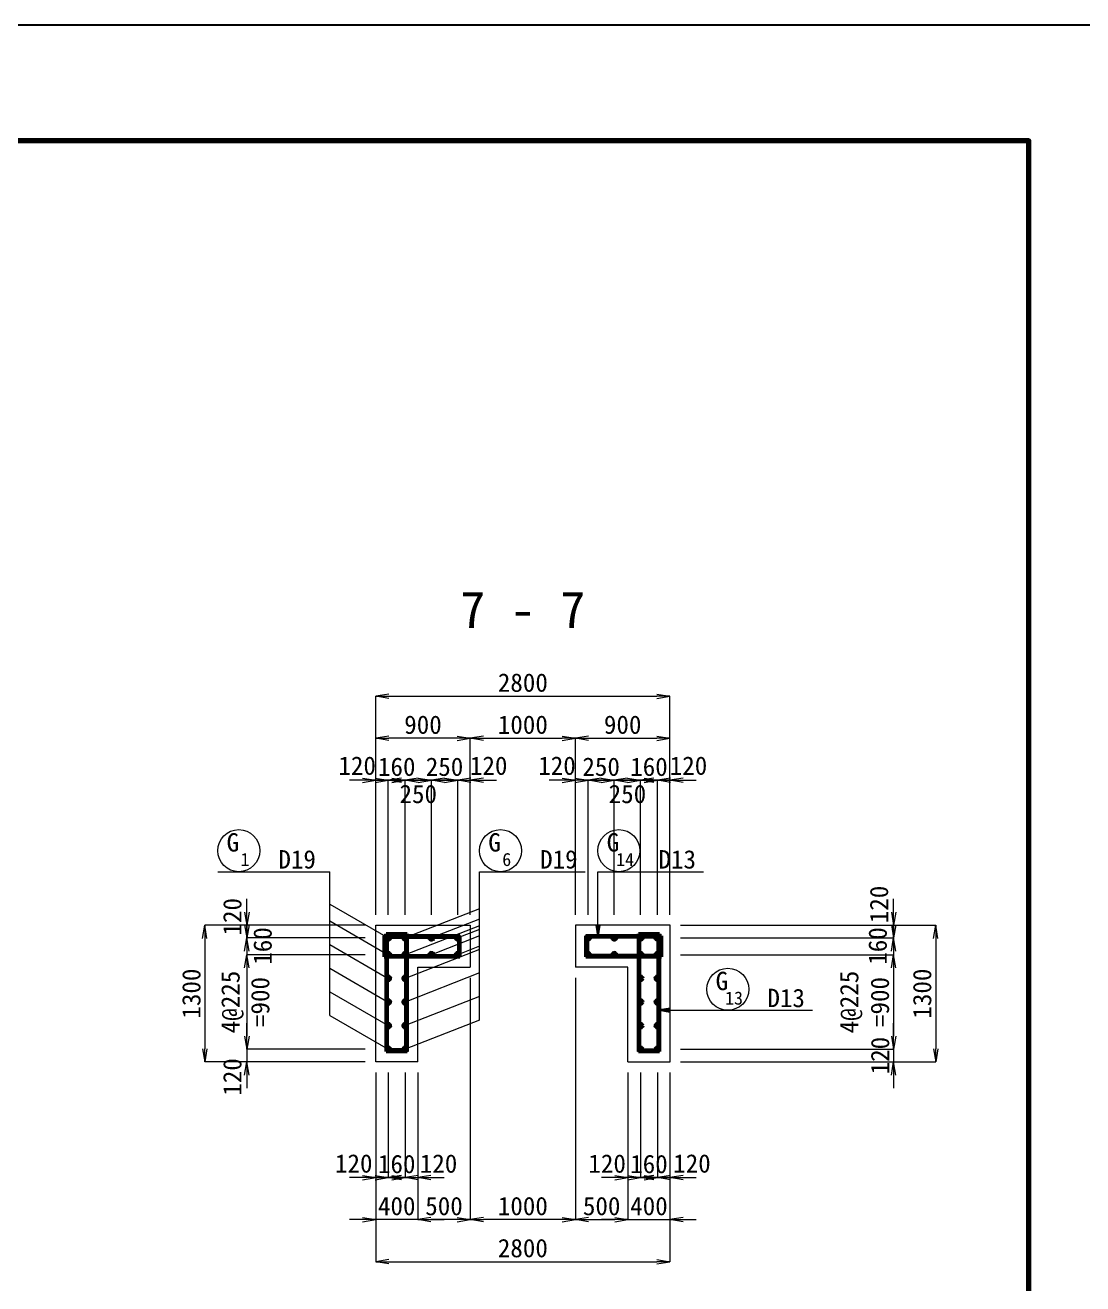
# Model space of a CAD drawing. Header units: millimetres. Extents: x 169470 to 758170, y -17820 to 11880.
# Drawn here: x 242994 to 253057, y -93 to 11880 of the extents above; entities that cross this region are included whole.
import ezdxf
from ezdxf.enums import TextEntityAlignment as Align

# ---------------------------------------------------------------- set-up
doc = ezdxf.new("R2010")
doc.units = ezdxf.units.MM
doc.header["$LTSCALE"] = 50
doc.header["$PDSIZE"] = 300
doc.layers.get('Defpoints').update_dxf_attribs({"color": 151})
for name, color, linetype, lineweight in [('D-BGD', 7, 'Continuous', 13), ('D-STR', 1, 'Continuous', 50), ('D-STR-DIM', 7, 'Continuous', 13), ('D-STR-HTXT', 7, 'Continuous', 13), ('D-STR-STR2', 6, 'Continuous', 25), ('D-STR-STR2 @ 1', 6, 'Continuous', 25), ('D-STR-TXT', 7, 'Continuous', 13), ('D-TTL', 2, 'Continuous', 140)]:
    doc.layers.add(name, color=color, linetype=linetype, lineweight=lineweight)
doc.styles.add('MS ゴシック', font='MS Gothic.ttf')
doc.styles.add('YOKO_GOTHIC', font='MS Gothic.ttf')
doc.dimstyles.new('DIM-50', dxfattribs={"dimscale": 50, "dimtxt": 3.5, "dimasz": 2.5, "dimexe": 0, "dimexo": 2, "dimgap": 0.8, "dimtad": 1, "dimdec": 0, "dimzin": 1, "dimdsep": 46, "dimtxsty": 'MS ゴシック', "dimblk": 'OPEN', "dimcen": 0.1, "dimclrd": 256, "dimclre": 256, "dimclrt": 256, "dimaunit": 1, "dimadec": 3, "dimazin": 0, "dimtfac": 1, "dimtdec": 0, "dimtix": 1, "dimtmove": 2, "dimatfit": 3, "dimldrblk": 'OPEN', "dimfxl": 1, "dimlwd": -1, "dimlwe": -1, "dimarcsym": 2})
doc.dimstyles.new('S50', dxfattribs={"dimscale": 50, "dimtxt": 3.5, "dimasz": 2, "dimexe": 1, "dimexo": 1, "dimgap": 1, "dimtad": 1, "dimdec": 0, "dimzin": 1, "dimdsep": 46, "dimtxsty": 'YOKO_GOTHIC', "dimblk": 'OPEN', "dimcen": 0, "dimclrd": 256, "dimclre": 256, "dimclrt": 256, "dimaunit": 1, "dimadec": 3, "dimazin": 0, "dimtfac": 1, "dimtdec": 0, "dimtix": 1, "dimtmove": 2, "dimatfit": 3, "dimldrblk": 'OPEN', "dimfxl": 1, "dimlwd": -1, "dimlwe": -1, "dimarcsym": 0})

# ---------------------------------------------------------------- blocks, each defined once
blk = doc.blocks.new('_Open')
at = {"color": 0, "linetype": 'ByBlock', "lineweight": -2}
for p, q in [((-1, 0.167), (0, 0)), ((-1, -0.167), (0, 0)), ((0, 0), (-1, 0))]:
    blk.add_line(p, q, dxfattribs=at)
blk = doc.blocks.new('*D2644')
at = {"layer": 'D-STR-DIM', "transparency": 16777216}
for p, q in [((246329, 3418), (246329, 5097)), ((247104, 5097), (246454, 5097)), ((247229, 3418), (247229, 5097))]:
    blk.add_line(p, q, dxfattribs=at)
at = {"layer": 'Defpoints', "color": 0, "transparency": 16777216}
for p in [(246329, 5097), (246329, 3318), (247229, 3318)]:
    blk.add_point(p, dxfattribs=at)
at = {"layer": 'D-STR-DIM', "transparency": 16777216, "xscale": 125, "yscale": 125, "zscale": 125, "rotation": 180}
blk.add_blockref('_Open', (246329, 5097), dxfattribs=at)
at = {"layer": 'D-STR-DIM', "transparency": 16777216, "xscale": 125, "yscale": 125, "zscale": 125}
blk.add_blockref('_Open', (247229, 5097), dxfattribs=at)
at = {"layer": 'D-STR-DIM', "transparency": 16777216, "insert": (246779, 5225), "char_height": 175, "attachment_point": 5, "style": 'MS ゴシック'}
blk.add_mtext('900', dxfattribs=at)
blk = doc.blocks.new('*D2645')
at = {"layer": 'D-STR-DIM', "transparency": 16777216}
for p, q in [((247229, 3418), (247229, 5097)), ((247354, 5097), (248104, 5097)), ((248229, 3418), (248229, 5097))]:
    blk.add_line(p, q, dxfattribs=at)
at = {"layer": 'Defpoints', "color": 0, "transparency": 16777216}
for p in [(248229, 5097), (247229, 3318), (248229, 3318)]:
    blk.add_point(p, dxfattribs=at)
at = {"layer": 'D-STR-DIM', "transparency": 16777216, "xscale": 125, "yscale": 125, "zscale": 125, "rotation": 180}
blk.add_blockref('_Open', (247229, 5097), dxfattribs=at)
at = {"layer": 'D-STR-DIM', "transparency": 16777216, "xscale": 125, "yscale": 125, "zscale": 125}
blk.add_blockref('_Open', (248229, 5097), dxfattribs=at)
at = {"layer": 'D-STR-DIM', "transparency": 16777216, "insert": (247729, 5225), "char_height": 175, "attachment_point": 5, "style": 'MS ゴシック'}
blk.add_mtext('1000', dxfattribs=at)
blk = doc.blocks.new('*D2646')
at = {"layer": 'D-STR-DIM', "transparency": 16777216}
for p, q in [((248229, 3418), (248229, 5097)), ((248354, 5097), (249004, 5097)), ((249129, 3418), (249129, 5097))]:
    blk.add_line(p, q, dxfattribs=at)
at = {"layer": 'Defpoints', "color": 0, "transparency": 16777216}
for p in [(249129, 5097), (248229, 3318), (249129, 3318)]:
    blk.add_point(p, dxfattribs=at)
at = {"layer": 'D-STR-DIM', "transparency": 16777216, "xscale": 125, "yscale": 125, "zscale": 125, "rotation": 180}
blk.add_blockref('_Open', (248229, 5097), dxfattribs=at)
at = {"layer": 'D-STR-DIM', "transparency": 16777216, "xscale": 125, "yscale": 125, "zscale": 125}
blk.add_blockref('_Open', (249129, 5097), dxfattribs=at)
at = {"layer": 'D-STR-DIM', "transparency": 16777216, "insert": (248679, 5225), "char_height": 175, "attachment_point": 5, "style": 'MS ゴシック'}
blk.add_mtext('900', dxfattribs=at)
blk = doc.blocks.new('*D2647')
at = {"layer": 'D-STR-DIM', "transparency": 16777216}
for p, q in [((246329, 3418), (246329, 5497)), ((246454, 5497), (249004, 5497)), ((249129, 3418), (249129, 5497))]:
    blk.add_line(p, q, dxfattribs=at)
at = {"layer": 'Defpoints', "color": 0, "transparency": 16777216}
for p in [(249129, 5497), (246329, 3318), (249129, 3318)]:
    blk.add_point(p, dxfattribs=at)
at = {"layer": 'D-STR-DIM', "transparency": 16777216, "xscale": 125, "yscale": 125, "zscale": 125, "rotation": 180}
blk.add_blockref('_Open', (246329, 5497), dxfattribs=at)
at = {"layer": 'D-STR-DIM', "transparency": 16777216, "xscale": 125, "yscale": 125, "zscale": 125}
blk.add_blockref('_Open', (249129, 5497), dxfattribs=at)
at = {"layer": 'D-STR-DIM', "transparency": 16777216, "insert": (247729, 5625), "char_height": 175, "attachment_point": 5, "style": 'MS ゴシック'}
blk.add_mtext('2800', dxfattribs=at)
blk = doc.blocks.new('a')
at = {"layer": 'D-STR-STR2', "lineweight": 50}
for radius in [20, 10]:
    blk.add_circle((0, 0), radius, dxfattribs=at)
blk = doc.blocks.new('*D2612')
at = {"layer": 'D-STR-DIM', "transparency": 16777216}
for p, q in [((246204, 4697), (246079, 4697)), ((246329, 3418), (246329, 4697)), ((246329, 4697), (246449, 4697)), ((246449, 3418), (246449, 4697)), ((246574, 4697), (246699, 4697))]:
    blk.add_line(p, q, dxfattribs=at)
at = {"layer": 'Defpoints', "color": 0, "transparency": 16777216}
for p in [(246449, 4697), (246329, 3318), (246449, 3318)]:
    blk.add_point(p, dxfattribs=at)
at = {"layer": 'D-STR-DIM', "transparency": 16777216, "xscale": 125, "yscale": 125, "zscale": 125}
blk.add_blockref('_Open', (246329, 4697), dxfattribs=at)
at = {"layer": 'D-STR-DIM', "transparency": 16777216, "xscale": 125, "yscale": 125, "zscale": 125, "rotation": 180}
blk.add_blockref('_Open', (246449, 4697), dxfattribs=at)
at = {"layer": 'D-STR-DIM', "transparency": 16777216, "insert": (246153, 4835), "char_height": 175, "attachment_point": 5, "style": 'MS ゴシック'}
blk.add_mtext('120', dxfattribs=at)
blk = doc.blocks.new('*D2613')
at = {"layer": 'D-STR-DIM', "transparency": 16777216}
for p, q in [((246324, 4697), (246199, 4697)), ((246449, 3418), (246449, 4697)), ((246449, 4697), (246609, 4697)), ((246609, 3418), (246609, 4697)), ((246734, 4697), (246859, 4697))]:
    blk.add_line(p, q, dxfattribs=at)
at = {"layer": 'Defpoints', "color": 0, "transparency": 16777216}
for p in [(246609, 4697), (246449, 3318), (246609, 3318)]:
    blk.add_point(p, dxfattribs=at)
at = {"layer": 'D-STR-DIM', "transparency": 16777216, "xscale": 125, "yscale": 125, "zscale": 125}
blk.add_blockref('_Open', (246449, 4697), dxfattribs=at)
at = {"layer": 'D-STR-DIM', "transparency": 16777216, "xscale": 125, "yscale": 125, "zscale": 125, "rotation": 180}
blk.add_blockref('_Open', (246609, 4697), dxfattribs=at)
at = {"layer": 'D-STR-DIM', "transparency": 16777216, "insert": (246529, 4825), "char_height": 175, "attachment_point": 5, "style": 'MS ゴシック'}
blk.add_mtext('160', dxfattribs=at)
blk = doc.blocks.new('*D2614')
at = {"layer": 'D-STR-DIM', "transparency": 16777216}
for p, q in [((246484, 4697), (246359, 4697)), ((246609, 3418), (246609, 4697)), ((246609, 4697), (246859, 4697)), ((246859, 3418), (246859, 4697)), ((246984, 4697), (247109, 4697))]:
    blk.add_line(p, q, dxfattribs=at)
at = {"layer": 'Defpoints', "color": 0, "transparency": 16777216}
for p in [(246859, 4697), (246609, 3318), (246859, 3318)]:
    blk.add_point(p, dxfattribs=at)
at = {"layer": 'D-STR-DIM', "transparency": 16777216, "xscale": 125, "yscale": 125, "zscale": 125}
blk.add_blockref('_Open', (246609, 4697), dxfattribs=at)
at = {"layer": 'D-STR-DIM', "transparency": 16777216, "xscale": 125, "yscale": 125, "zscale": 125, "rotation": 180}
blk.add_blockref('_Open', (246859, 4697), dxfattribs=at)
at = {"layer": 'D-STR-DIM', "transparency": 16777216, "insert": (246734, 4566), "char_height": 175, "attachment_point": 5, "style": 'MS ゴシック'}
blk.add_mtext('250', dxfattribs=at)
blk = doc.blocks.new('*D2615')
at = {"layer": 'D-STR-DIM', "transparency": 16777216}
for p, q in [((246734, 4697), (246609, 4697)), ((246859, 3418), (246859, 4697)), ((246859, 4697), (247109, 4697)), ((247109, 3418), (247109, 4697)), ((247234, 4697), (247359, 4697))]:
    blk.add_line(p, q, dxfattribs=at)
at = {"layer": 'Defpoints', "color": 0, "transparency": 16777216}
for p in [(247109, 4697), (246859, 3318), (247109, 3318)]:
    blk.add_point(p, dxfattribs=at)
at = {"layer": 'D-STR-DIM', "transparency": 16777216, "xscale": 125, "yscale": 125, "zscale": 125}
blk.add_blockref('_Open', (246859, 4697), dxfattribs=at)
at = {"layer": 'D-STR-DIM', "transparency": 16777216, "xscale": 125, "yscale": 125, "zscale": 125, "rotation": 180}
blk.add_blockref('_Open', (247109, 4697), dxfattribs=at)
at = {"layer": 'D-STR-DIM', "transparency": 16777216, "insert": (246984, 4825), "char_height": 175, "attachment_point": 5, "style": 'MS ゴシック'}
blk.add_mtext('250', dxfattribs=at)
blk = doc.blocks.new('*D2616')
at = {"layer": 'D-STR-DIM', "transparency": 16777216}
for p, q in [((246984, 4697), (246859, 4697)), ((247109, 3418), (247109, 4697)), ((247109, 4697), (247229, 4697)), ((247229, 3418), (247229, 4697)), ((247354, 4697), (247479, 4697))]:
    blk.add_line(p, q, dxfattribs=at)
at = {"layer": 'Defpoints', "color": 0, "transparency": 16777216}
for p in [(247229, 4697), (247109, 3318), (247229, 3318)]:
    blk.add_point(p, dxfattribs=at)
at = {"layer": 'D-STR-DIM', "transparency": 16777216, "xscale": 125, "yscale": 125, "zscale": 125}
blk.add_blockref('_Open', (247109, 4697), dxfattribs=at)
at = {"layer": 'D-STR-DIM', "transparency": 16777216, "xscale": 125, "yscale": 125, "zscale": 125, "rotation": 180}
blk.add_blockref('_Open', (247229, 4697), dxfattribs=at)
at = {"layer": 'D-STR-DIM', "transparency": 16777216, "insert": (247404, 4835), "char_height": 175, "attachment_point": 5, "style": 'MS ゴシック'}
blk.add_mtext('120', dxfattribs=at)
blk = doc.blocks.new('*D2617')
at = {"layer": 'D-STR-DIM', "transparency": 16777216}
for p, q in [((248884, 4697), (248759, 4697)), ((249009, 3418), (249009, 4697)), ((249129, 4697), (249009, 4697)), ((249129, 3418), (249129, 4697)), ((249254, 4697), (249379, 4697))]:
    blk.add_line(p, q, dxfattribs=at)
at = {"layer": 'Defpoints', "color": 0, "transparency": 16777216}
for p in [(249009, 4697), (249009, 3318), (249129, 3318)]:
    blk.add_point(p, dxfattribs=at)
at = {"layer": 'D-STR-DIM', "transparency": 16777216, "xscale": 125, "yscale": 125, "zscale": 125}
blk.add_blockref('_Open', (249009, 4697), dxfattribs=at)
at = {"layer": 'D-STR-DIM', "transparency": 16777216, "xscale": 125, "yscale": 125, "zscale": 125, "rotation": 180}
blk.add_blockref('_Open', (249129, 4697), dxfattribs=at)
at = {"layer": 'D-STR-DIM', "transparency": 16777216, "insert": (249305, 4835), "char_height": 175, "attachment_point": 5, "style": 'MS ゴシック'}
blk.add_mtext('120', dxfattribs=at)
blk = doc.blocks.new('*D2618')
at = {"layer": 'D-STR-DIM', "transparency": 16777216}
for p, q in [((248724, 4697), (248599, 4697)), ((248849, 3418), (248849, 4697)), ((249009, 4697), (248849, 4697)), ((249009, 3418), (249009, 4697)), ((249134, 4697), (249259, 4697))]:
    blk.add_line(p, q, dxfattribs=at)
at = {"layer": 'Defpoints', "color": 0, "transparency": 16777216}
for p in [(248849, 4697), (248849, 3318), (249009, 3318)]:
    blk.add_point(p, dxfattribs=at)
at = {"layer": 'D-STR-DIM', "transparency": 16777216, "xscale": 125, "yscale": 125, "zscale": 125}
blk.add_blockref('_Open', (248849, 4697), dxfattribs=at)
at = {"layer": 'D-STR-DIM', "transparency": 16777216, "xscale": 125, "yscale": 125, "zscale": 125, "rotation": 180}
blk.add_blockref('_Open', (249009, 4697), dxfattribs=at)
at = {"layer": 'D-STR-DIM', "transparency": 16777216, "insert": (248929, 4825), "char_height": 175, "attachment_point": 5, "style": 'MS ゴシック'}
blk.add_mtext('160', dxfattribs=at)
blk = doc.blocks.new('*D2619')
at = {"layer": 'D-STR-DIM', "transparency": 16777216}
for p, q in [((248474, 4697), (248349, 4697)), ((248599, 3418), (248599, 4697)), ((248849, 4697), (248599, 4697)), ((248849, 3418), (248849, 4697)), ((248974, 4697), (249099, 4697))]:
    blk.add_line(p, q, dxfattribs=at)
at = {"layer": 'Defpoints', "color": 0, "transparency": 16777216}
for p in [(248599, 4697), (248599, 3318), (248849, 3318)]:
    blk.add_point(p, dxfattribs=at)
at = {"layer": 'D-STR-DIM', "transparency": 16777216, "xscale": 125, "yscale": 125, "zscale": 125}
blk.add_blockref('_Open', (248599, 4697), dxfattribs=at)
at = {"layer": 'D-STR-DIM', "transparency": 16777216, "xscale": 125, "yscale": 125, "zscale": 125, "rotation": 180}
blk.add_blockref('_Open', (248849, 4697), dxfattribs=at)
at = {"layer": 'D-STR-DIM', "transparency": 16777216, "insert": (248724, 4566), "char_height": 175, "attachment_point": 5, "style": 'MS ゴシック'}
blk.add_mtext('250', dxfattribs=at)
blk = doc.blocks.new('*D2620')
at = {"layer": 'D-STR-DIM', "transparency": 16777216}
for p, q in [((248224, 4697), (248099, 4697)), ((248349, 3418), (248349, 4697)), ((248599, 4697), (248349, 4697)), ((248599, 3418), (248599, 4697)), ((248724, 4697), (248849, 4697))]:
    blk.add_line(p, q, dxfattribs=at)
at = {"layer": 'Defpoints', "color": 0, "transparency": 16777216}
for p in [(248349, 4697), (248349, 3318), (248599, 3318)]:
    blk.add_point(p, dxfattribs=at)
at = {"layer": 'D-STR-DIM', "transparency": 16777216, "xscale": 125, "yscale": 125, "zscale": 125}
blk.add_blockref('_Open', (248349, 4697), dxfattribs=at)
at = {"layer": 'D-STR-DIM', "transparency": 16777216, "xscale": 125, "yscale": 125, "zscale": 125, "rotation": 180}
blk.add_blockref('_Open', (248599, 4697), dxfattribs=at)
at = {"layer": 'D-STR-DIM', "transparency": 16777216, "insert": (248474, 4825), "char_height": 175, "attachment_point": 5, "style": 'MS ゴシック'}
blk.add_mtext('250', dxfattribs=at)
blk = doc.blocks.new('*D2621')
at = {"layer": 'D-STR-DIM', "transparency": 16777216}
for p, q in [((248104, 4697), (247979, 4697)), ((248229, 3418), (248229, 4697)), ((248349, 4697), (248229, 4697)), ((248349, 3418), (248349, 4697)), ((248474, 4697), (248599, 4697))]:
    blk.add_line(p, q, dxfattribs=at)
at = {"layer": 'Defpoints', "color": 0, "transparency": 16777216}
for p in [(248229, 4697), (248229, 3318), (248349, 3318)]:
    blk.add_point(p, dxfattribs=at)
at = {"layer": 'D-STR-DIM', "transparency": 16777216, "xscale": 125, "yscale": 125, "zscale": 125}
blk.add_blockref('_Open', (248229, 4697), dxfattribs=at)
at = {"layer": 'D-STR-DIM', "transparency": 16777216, "xscale": 125, "yscale": 125, "zscale": 125, "rotation": 180}
blk.add_blockref('_Open', (248349, 4697), dxfattribs=at)
at = {"layer": 'D-STR-DIM', "transparency": 16777216, "insert": (248054, 4835), "char_height": 175, "attachment_point": 5, "style": 'MS ゴシック'}
blk.add_mtext('120', dxfattribs=at)
blk = doc.blocks.new('*D2622')
at = {"layer": 'D-STR-DIM', "transparency": 16777216}
for p, q in [((246229, 3318), (244703, 3318)), ((244703, 3193), (244703, 2143)), ((246229, 2018), (244703, 2018))]:
    blk.add_line(p, q, dxfattribs=at)
at = {"layer": 'Defpoints', "color": 0, "transparency": 16777216}
for p in [(246329, 3318), (244703, 2018), (246329, 2018)]:
    blk.add_point(p, dxfattribs=at)
at = {"layer": 'D-STR-DIM', "transparency": 16777216, "xscale": 125, "yscale": 125, "zscale": 125}
for p, rotation in [((244703, 3318), 90), ((244703, 2018), 270)]:
    blk.add_blockref('_Open', p, dxfattribs=dict(at, rotation=rotation))
at = {"layer": 'D-STR-DIM', "transparency": 16777216, "insert": (244576, 2668), "char_height": 175, "attachment_point": 5, "rotation": 90, "style": 'MS ゴシック'}
blk.add_mtext('1300', dxfattribs=at)
blk = doc.blocks.new('*D2623')
at = {"layer": 'D-STR-DIM', "transparency": 16777216}
for p, q in [((245103, 3443), (245103, 3568)), ((246229, 3318), (245103, 3318)), ((245103, 3318), (245103, 3198)), ((246229, 3198), (245103, 3198)), ((245103, 3073), (245103, 2948))]:
    blk.add_line(p, q, dxfattribs=at)
at = {"layer": 'Defpoints', "color": 0, "transparency": 16777216}
for p in [(246329, 3318), (245103, 3198), (246329, 3198)]:
    blk.add_point(p, dxfattribs=at)
at = {"layer": 'D-STR-DIM', "transparency": 16777216, "xscale": 125, "yscale": 125, "zscale": 125}
for p, rotation in [((245103, 3318), 270), ((245103, 3198), 90)]:
    blk.add_blockref('_Open', p, dxfattribs=dict(at, rotation=rotation))
at = {"layer": 'D-STR-DIM', "transparency": 16777216, "insert": (244966, 3399), "char_height": 175, "attachment_point": 5, "rotation": 90, "style": 'MS ゴシック'}
blk.add_mtext('120', dxfattribs=at)
blk = doc.blocks.new('*D2624')
at = {"layer": 'D-STR-DIM', "transparency": 16777216}
for p, q in [((245103, 3323), (245103, 3448)), ((246229, 3198), (245103, 3198)), ((245103, 3198), (245103, 3038)), ((246229, 3038), (245103, 3038)), ((245103, 2913), (245103, 2788))]:
    blk.add_line(p, q, dxfattribs=at)
at = {"layer": 'Defpoints', "color": 0, "transparency": 16777216}
for p in [(246329, 3198), (245103, 3038), (246329, 3038)]:
    blk.add_point(p, dxfattribs=at)
at = {"layer": 'D-STR-DIM', "transparency": 16777216, "xscale": 125, "yscale": 125, "zscale": 125}
for p, rotation in [((245103, 3198), 270), ((245103, 3038), 90)]:
    blk.add_blockref('_Open', p, dxfattribs=dict(at, rotation=rotation))
at = {"layer": 'D-STR-DIM', "transparency": 16777216, "insert": (245254, 3121), "char_height": 175, "attachment_point": 5, "rotation": 90, "style": 'MS ゴシック'}
blk.add_mtext('160', dxfattribs=at)
blk = doc.blocks.new('*D2625')
at = {"layer": 'D-STR-DIM', "transparency": 16777216}
for p, q in [((246229, 3038), (245103, 3038)), ((245103, 2913), (245103, 2263)), ((246229, 2138), (245103, 2138))]:
    blk.add_line(p, q, dxfattribs=at)
at = {"layer": 'Defpoints', "color": 0, "transparency": 16777216}
for p in [(246329, 3038), (245103, 2138), (246329, 2138)]:
    blk.add_point(p, dxfattribs=at)
at = {"layer": 'D-STR-DIM', "transparency": 16777216, "xscale": 125, "yscale": 125, "zscale": 125}
for p, rotation in [((245103, 3038), 90), ((245103, 2138), 270)]:
    blk.add_blockref('_Open', p, dxfattribs=dict(at, rotation=rotation))
at = {"layer": 'D-STR-DIM', "transparency": 16777216, "char_height": 175, "attachment_point": 5, "rotation": 90, "style": 'MS ゴシック'}
for s, insert in [('4@225', (244966, 2588)), ('=900', (245231, 2588))]:
    blk.add_mtext(s, dxfattribs=dict(at, insert=insert))
blk = doc.blocks.new('*D2626')
at = {"layer": 'D-STR-DIM', "transparency": 16777216}
for p, q in [((245103, 2263), (245103, 2388)), ((246229, 2138), (245103, 2138)), ((245103, 2138), (245103, 2018)), ((246229, 2018), (245103, 2018)), ((245103, 1893), (245103, 1768))]:
    blk.add_line(p, q, dxfattribs=at)
at = {"layer": 'Defpoints', "color": 0, "transparency": 16777216}
for p in [(246329, 2138), (245103, 2018), (246329, 2018)]:
    blk.add_point(p, dxfattribs=at)
at = {"layer": 'D-STR-DIM', "transparency": 16777216, "xscale": 125, "yscale": 125, "zscale": 125}
for p, rotation in [((245103, 2138), 270), ((245103, 2018), 90)]:
    blk.add_blockref('_Open', p, dxfattribs=dict(at, rotation=rotation))
at = {"layer": 'D-STR-DIM', "transparency": 16777216, "insert": (244966, 1875), "char_height": 175, "attachment_point": 5, "rotation": 90, "style": 'MS ゴシック'}
blk.add_mtext('120', dxfattribs=at)
blk = doc.blocks.new('*D2627')
at = {"layer": 'D-STR-DIM', "transparency": 16777216}
for p, q in [((249229, 3318), (251657, 3318)), ((251657, 3193), (251657, 2143)), ((249229, 2018), (251657, 2018))]:
    blk.add_line(p, q, dxfattribs=at)
at = {"layer": 'Defpoints', "color": 0, "transparency": 16777216}
for p in [(249129, 3318), (249129, 2018), (251657, 2018)]:
    blk.add_point(p, dxfattribs=at)
at = {"layer": 'D-STR-DIM', "transparency": 16777216, "xscale": 125, "yscale": 125, "zscale": 125}
for p, rotation in [((251657, 3318), 90), ((251657, 2018), 270)]:
    blk.add_blockref('_Open', p, dxfattribs=dict(at, rotation=rotation))
at = {"layer": 'D-STR-DIM', "transparency": 16777216, "insert": (251529, 2668), "char_height": 175, "attachment_point": 5, "rotation": 90, "style": 'MS ゴシック'}
blk.add_mtext('1300', dxfattribs=at)
blk = doc.blocks.new('*D2628')
at = {"layer": 'D-STR-DIM', "transparency": 16777216}
for p, q in [((251257, 3443), (251257, 3568)), ((249229, 3318), (251257, 3318)), ((251257, 3318), (251257, 3198)), ((249229, 3198), (251257, 3198)), ((251257, 3073), (251257, 2948))]:
    blk.add_line(p, q, dxfattribs=at)
at = {"layer": 'Defpoints', "color": 0, "transparency": 16777216}
for p in [(249129, 3318), (249129, 3198), (251257, 3198)]:
    blk.add_point(p, dxfattribs=at)
at = {"layer": 'D-STR-DIM', "transparency": 16777216, "xscale": 125, "yscale": 125, "zscale": 125}
for p, rotation in [((251257, 3318), 270), ((251257, 3198), 90)]:
    blk.add_blockref('_Open', p, dxfattribs=dict(at, rotation=rotation))
at = {"layer": 'D-STR-DIM', "transparency": 16777216, "insert": (251119, 3516), "char_height": 175, "attachment_point": 5, "rotation": 90, "style": 'MS ゴシック'}
blk.add_mtext('120', dxfattribs=at)
blk = doc.blocks.new('*D2629')
at = {"layer": 'D-STR-DIM', "transparency": 16777216}
for p, q in [((251257, 3323), (251257, 3448)), ((249229, 3198), (251257, 3198)), ((251257, 3198), (251257, 3038)), ((249229, 3038), (251257, 3038)), ((251257, 2913), (251257, 2788))]:
    blk.add_line(p, q, dxfattribs=at)
at = {"layer": 'Defpoints', "color": 0, "transparency": 16777216}
for p in [(249129, 3198), (249129, 3038), (251257, 3038)]:
    blk.add_point(p, dxfattribs=at)
at = {"layer": 'D-STR-DIM', "transparency": 16777216, "xscale": 125, "yscale": 125, "zscale": 125}
for p, rotation in [((251257, 3198), 270), ((251257, 3038), 90)]:
    blk.add_blockref('_Open', p, dxfattribs=dict(at, rotation=rotation))
at = {"layer": 'D-STR-DIM', "transparency": 16777216, "insert": (251106, 3121), "char_height": 175, "attachment_point": 5, "rotation": 90, "style": 'MS ゴシック'}
blk.add_mtext('160', dxfattribs=at)
blk = doc.blocks.new('*D2630')
at = {"layer": 'D-STR-DIM', "transparency": 16777216}
for p, q in [((249229, 3038), (251257, 3038)), ((251257, 2913), (251257, 2263)), ((249229, 2138), (251257, 2138))]:
    blk.add_line(p, q, dxfattribs=at)
at = {"layer": 'Defpoints', "color": 0, "transparency": 16777216}
for p in [(249129, 3038), (249129, 2138), (251257, 2138)]:
    blk.add_point(p, dxfattribs=at)
at = {"layer": 'D-STR-DIM', "transparency": 16777216, "xscale": 125, "yscale": 125, "zscale": 125}
for p, rotation in [((251257, 3038), 90), ((251257, 2138), 270)]:
    blk.add_blockref('_Open', p, dxfattribs=dict(at, rotation=rotation))
at = {"layer": 'D-STR-DIM', "transparency": 16777216, "insert": (250981, 2588), "char_height": 175, "attachment_point": 5, "rotation": 90, "style": 'MS ゴシック'}
blk.add_mtext('4@225\\P=900', dxfattribs=at)
blk = doc.blocks.new('*D2631')
at = {"layer": 'D-STR-DIM', "transparency": 16777216}
for p, q in [((251257, 2263), (251257, 2388)), ((249229, 2138), (251257, 2138)), ((251257, 2138), (251257, 2018)), ((249229, 2018), (251257, 2018)), ((251257, 1893), (251257, 1768))]:
    blk.add_line(p, q, dxfattribs=at)
at = {"layer": 'Defpoints', "color": 0, "transparency": 16777216}
for p in [(249129, 2138), (249129, 2018), (251257, 2018)]:
    blk.add_point(p, dxfattribs=at)
at = {"layer": 'D-STR-DIM', "transparency": 16777216, "xscale": 125, "yscale": 125, "zscale": 125}
for p, rotation in [((251257, 2138), 270), ((251257, 2018), 90)]:
    blk.add_blockref('_Open', p, dxfattribs=dict(at, rotation=rotation))
at = {"layer": 'D-STR-DIM', "transparency": 16777216, "insert": (251129, 2078), "char_height": 175, "attachment_point": 5, "rotation": 90, "style": 'MS ゴシック'}
blk.add_mtext('120', dxfattribs=at)
blk = doc.blocks.new('*D2632')
at = {"layer": 'D-STR-DIM', "transparency": 16777216}
for p, q in [((246329, 1918), (246329, 118)), ((249129, 1918), (249129, 118)), ((246454, 118), (249004, 118))]:
    blk.add_line(p, q, dxfattribs=at)
at = {"layer": 'Defpoints', "color": 0, "transparency": 16777216}
for p in [(246329, 2018), (249129, 2018), (249129, 118)]:
    blk.add_point(p, dxfattribs=at)
at = {"layer": 'D-STR-DIM', "transparency": 16777216, "xscale": 125, "yscale": 125, "zscale": 125, "rotation": 180}
blk.add_blockref('_Open', (246329, 118), dxfattribs=at)
at = {"layer": 'D-STR-DIM', "transparency": 16777216, "xscale": 125, "yscale": 125, "zscale": 125}
blk.add_blockref('_Open', (249129, 118), dxfattribs=at)
at = {"layer": 'D-STR-DIM', "transparency": 16777216, "insert": (247729, 246), "char_height": 175, "attachment_point": 5, "style": 'MS ゴシック'}
blk.add_mtext('2800', dxfattribs=at)
blk = doc.blocks.new('*D2633')
at = {"layer": 'D-STR-DIM', "transparency": 16777216}
for p, q in [((247229, 2818), (247229, 518)), ((248229, 2818), (248229, 518)), ((248104, 518), (247354, 518))]:
    blk.add_line(p, q, dxfattribs=at)
at = {"layer": 'Defpoints', "color": 0, "transparency": 16777216}
for p in [(247229, 2918), (248229, 2918), (247229, 518)]:
    blk.add_point(p, dxfattribs=at)
at = {"layer": 'D-STR-DIM', "transparency": 16777216, "xscale": 125, "yscale": 125, "zscale": 125, "rotation": 180}
blk.add_blockref('_Open', (247229, 518), dxfattribs=at)
at = {"layer": 'D-STR-DIM', "transparency": 16777216, "xscale": 125, "yscale": 125, "zscale": 125}
blk.add_blockref('_Open', (248229, 518), dxfattribs=at)
at = {"layer": 'D-STR-DIM', "transparency": 16777216, "insert": (247729, 646), "char_height": 175, "attachment_point": 5, "style": 'MS ゴシック'}
blk.add_mtext('1000', dxfattribs=at)
blk = doc.blocks.new('*D2634')
at = {"layer": 'D-STR-DIM', "transparency": 16777216}
for p, q in [((246329, 1918), (246329, 518)), ((246729, 1918), (246729, 518)), ((246204, 518), (246079, 518)), ((246729, 518), (246329, 518)), ((246854, 518), (246979, 518))]:
    blk.add_line(p, q, dxfattribs=at)
at = {"layer": 'Defpoints', "color": 0, "transparency": 16777216}
for p in [(246329, 2018), (246729, 2018), (246329, 518)]:
    blk.add_point(p, dxfattribs=at)
at = {"layer": 'D-STR-DIM', "transparency": 16777216, "xscale": 125, "yscale": 125, "zscale": 125}
blk.add_blockref('_Open', (246329, 518), dxfattribs=at)
at = {"layer": 'D-STR-DIM', "transparency": 16777216, "xscale": 125, "yscale": 125, "zscale": 125, "rotation": 180}
blk.add_blockref('_Open', (246729, 518), dxfattribs=at)
at = {"layer": 'D-STR-DIM', "transparency": 16777216, "insert": (246529, 646), "char_height": 175, "attachment_point": 5, "style": 'MS ゴシック'}
blk.add_mtext('400', dxfattribs=at)
blk = doc.blocks.new('*D2635')
at = {"layer": 'D-STR-DIM', "transparency": 16777216}
for p, q in [((246329, 1918), (246329, 918)), ((246449, 1918), (246449, 918)), ((246204, 918), (246079, 918)), ((246329, 918), (246449, 918)), ((246574, 918), (246699, 918))]:
    blk.add_line(p, q, dxfattribs=at)
at = {"layer": 'Defpoints', "color": 0, "transparency": 16777216}
for p in [(246329, 2018), (246449, 2018), (246449, 918)]:
    blk.add_point(p, dxfattribs=at)
at = {"layer": 'D-STR-DIM', "transparency": 16777216, "xscale": 125, "yscale": 125, "zscale": 125}
blk.add_blockref('_Open', (246329, 918), dxfattribs=at)
at = {"layer": 'D-STR-DIM', "transparency": 16777216, "xscale": 125, "yscale": 125, "zscale": 125, "rotation": 180}
blk.add_blockref('_Open', (246449, 918), dxfattribs=at)
at = {"layer": 'D-STR-DIM', "transparency": 16777216, "insert": (246120, 1051), "char_height": 175, "attachment_point": 5, "style": 'MS ゴシック'}
blk.add_mtext('120', dxfattribs=at)
blk = doc.blocks.new('*D2636')
at = {"layer": 'D-STR-DIM', "transparency": 16777216}
for p, q in [((246449, 1918), (246449, 918)), ((246609, 1918), (246609, 918)), ((246324, 918), (246199, 918)), ((246449, 918), (246609, 918)), ((246734, 918), (246859, 918))]:
    blk.add_line(p, q, dxfattribs=at)
at = {"layer": 'Defpoints', "color": 0, "transparency": 16777216}
for p in [(246449, 2018), (246609, 2018), (246609, 918)]:
    blk.add_point(p, dxfattribs=at)
at = {"layer": 'D-STR-DIM', "transparency": 16777216, "xscale": 125, "yscale": 125, "zscale": 125}
blk.add_blockref('_Open', (246449, 918), dxfattribs=at)
at = {"layer": 'D-STR-DIM', "transparency": 16777216, "xscale": 125, "yscale": 125, "zscale": 125, "rotation": 180}
blk.add_blockref('_Open', (246609, 918), dxfattribs=at)
at = {"layer": 'D-STR-DIM', "transparency": 16777216, "insert": (246529, 1046), "char_height": 175, "attachment_point": 5, "style": 'MS ゴシック'}
blk.add_mtext('160', dxfattribs=at)
blk = doc.blocks.new('*D2637')
at = {"layer": 'D-STR-DIM', "transparency": 16777216}
for p, q in [((246609, 1918), (246609, 918)), ((246729, 1918), (246729, 918)), ((246484, 918), (246359, 918)), ((246609, 918), (246729, 918)), ((246854, 918), (246979, 918))]:
    blk.add_line(p, q, dxfattribs=at)
at = {"layer": 'Defpoints', "color": 0, "transparency": 16777216}
for p in [(246609, 2018), (246729, 2018), (246729, 918)]:
    blk.add_point(p, dxfattribs=at)
at = {"layer": 'D-STR-DIM', "transparency": 16777216, "xscale": 125, "yscale": 125, "zscale": 125}
blk.add_blockref('_Open', (246609, 918), dxfattribs=at)
at = {"layer": 'D-STR-DIM', "transparency": 16777216, "xscale": 125, "yscale": 125, "zscale": 125, "rotation": 180}
blk.add_blockref('_Open', (246729, 918), dxfattribs=at)
at = {"layer": 'D-STR-DIM', "transparency": 16777216, "insert": (246927, 1050), "char_height": 175, "attachment_point": 5, "style": 'MS ゴシック'}
blk.add_mtext('120', dxfattribs=at)
blk = doc.blocks.new('*D2638')
at = {"layer": 'D-STR-DIM', "transparency": 16777216}
for p, q in [((247229, 2818), (247229, 518)), ((246729, 1918), (246729, 518)), ((247104, 518), (246854, 518))]:
    blk.add_line(p, q, dxfattribs=at)
at = {"layer": 'Defpoints', "color": 0, "transparency": 16777216}
for p in [(247229, 2918), (246729, 2018), (246729, 518)]:
    blk.add_point(p, dxfattribs=at)
at = {"layer": 'D-STR-DIM', "transparency": 16777216, "xscale": 125, "yscale": 125, "zscale": 125, "rotation": 180}
blk.add_blockref('_Open', (246729, 518), dxfattribs=at)
at = {"layer": 'D-STR-DIM', "transparency": 16777216, "xscale": 125, "yscale": 125, "zscale": 125}
blk.add_blockref('_Open', (247229, 518), dxfattribs=at)
at = {"layer": 'D-STR-DIM', "transparency": 16777216, "insert": (246979, 646), "char_height": 175, "attachment_point": 5, "style": 'MS ゴシック'}
blk.add_mtext('500', dxfattribs=at)
blk = doc.blocks.new('*D2639')
at = {"layer": 'D-STR-DIM', "transparency": 16777216}
for p, q in [((248729, 1918), (248729, 518)), ((249129, 1918), (249129, 518)), ((248604, 518), (248479, 518)), ((248729, 518), (249129, 518)), ((249254, 518), (249379, 518))]:
    blk.add_line(p, q, dxfattribs=at)
at = {"layer": 'Defpoints', "color": 0, "transparency": 16777216}
for p in [(248729, 2018), (249129, 2018), (249129, 518)]:
    blk.add_point(p, dxfattribs=at)
at = {"layer": 'D-STR-DIM', "transparency": 16777216, "xscale": 125, "yscale": 125, "zscale": 125}
blk.add_blockref('_Open', (248729, 518), dxfattribs=at)
at = {"layer": 'D-STR-DIM', "transparency": 16777216, "xscale": 125, "yscale": 125, "zscale": 125, "rotation": 180}
blk.add_blockref('_Open', (249129, 518), dxfattribs=at)
at = {"layer": 'D-STR-DIM', "transparency": 16777216, "insert": (248929, 646), "char_height": 175, "attachment_point": 5, "style": 'MS ゴシック'}
blk.add_mtext('400', dxfattribs=at)
blk = doc.blocks.new('*D2640')
at = {"layer": 'D-STR-DIM', "transparency": 16777216}
for p, q in [((249009, 1918), (249009, 918)), ((249129, 1918), (249129, 918)), ((248884, 918), (248759, 918)), ((249129, 918), (249009, 918)), ((249254, 918), (249379, 918))]:
    blk.add_line(p, q, dxfattribs=at)
at = {"layer": 'Defpoints', "color": 0, "transparency": 16777216}
for p in [(249009, 2018), (249129, 2018), (249009, 918)]:
    blk.add_point(p, dxfattribs=at)
at = {"layer": 'D-STR-DIM', "transparency": 16777216, "xscale": 125, "yscale": 125, "zscale": 125}
blk.add_blockref('_Open', (249009, 918), dxfattribs=at)
at = {"layer": 'D-STR-DIM', "transparency": 16777216, "xscale": 125, "yscale": 125, "zscale": 125, "rotation": 180}
blk.add_blockref('_Open', (249129, 918), dxfattribs=at)
at = {"layer": 'D-STR-DIM', "transparency": 16777216, "insert": (249338, 1051), "char_height": 175, "attachment_point": 5, "style": 'MS ゴシック'}
blk.add_mtext('120', dxfattribs=at)
blk = doc.blocks.new('*D2641')
at = {"layer": 'D-STR-DIM', "transparency": 16777216}
for p, q in [((248849, 1918), (248849, 918)), ((249009, 1918), (249009, 918)), ((248724, 918), (248599, 918)), ((249009, 918), (248849, 918)), ((249134, 918), (249259, 918))]:
    blk.add_line(p, q, dxfattribs=at)
at = {"layer": 'Defpoints', "color": 0, "transparency": 16777216}
for p in [(248849, 2018), (249009, 2018), (248849, 918)]:
    blk.add_point(p, dxfattribs=at)
at = {"layer": 'D-STR-DIM', "transparency": 16777216, "xscale": 125, "yscale": 125, "zscale": 125}
blk.add_blockref('_Open', (248849, 918), dxfattribs=at)
at = {"layer": 'D-STR-DIM', "transparency": 16777216, "xscale": 125, "yscale": 125, "zscale": 125, "rotation": 180}
blk.add_blockref('_Open', (249009, 918), dxfattribs=at)
at = {"layer": 'D-STR-DIM', "transparency": 16777216, "insert": (248929, 1046), "char_height": 175, "attachment_point": 5, "style": 'MS ゴシック'}
blk.add_mtext('160', dxfattribs=at)
blk = doc.blocks.new('*D2642')
at = {"layer": 'D-STR-DIM', "transparency": 16777216}
for p, q in [((248729, 1918), (248729, 918)), ((248849, 1918), (248849, 918)), ((248604, 918), (248479, 918)), ((248849, 918), (248729, 918)), ((248974, 918), (249099, 918))]:
    blk.add_line(p, q, dxfattribs=at)
at = {"layer": 'Defpoints', "color": 0, "transparency": 16777216}
for p in [(248729, 2018), (248849, 2018), (248729, 918)]:
    blk.add_point(p, dxfattribs=at)
at = {"layer": 'D-STR-DIM', "transparency": 16777216, "xscale": 125, "yscale": 125, "zscale": 125}
blk.add_blockref('_Open', (248729, 918), dxfattribs=at)
at = {"layer": 'D-STR-DIM', "transparency": 16777216, "xscale": 125, "yscale": 125, "zscale": 125, "rotation": 180}
blk.add_blockref('_Open', (248849, 918), dxfattribs=at)
at = {"layer": 'D-STR-DIM', "transparency": 16777216, "insert": (248531, 1050), "char_height": 175, "attachment_point": 5, "style": 'MS ゴシック'}
blk.add_mtext('120', dxfattribs=at)
blk = doc.blocks.new('*D2643')
at = {"layer": 'D-STR-DIM', "transparency": 16777216}
for p, q in [((248229, 2818), (248229, 518)), ((248729, 1918), (248729, 518)), ((248354, 518), (248604, 518))]:
    blk.add_line(p, q, dxfattribs=at)
at = {"layer": 'Defpoints', "color": 0, "transparency": 16777216}
for p in [(248229, 2918), (248729, 2018), (248729, 518)]:
    blk.add_point(p, dxfattribs=at)
at = {"layer": 'D-STR-DIM', "transparency": 16777216, "xscale": 125, "yscale": 125, "zscale": 125, "rotation": 180}
blk.add_blockref('_Open', (248229, 518), dxfattribs=at)
at = {"layer": 'D-STR-DIM', "transparency": 16777216, "xscale": 125, "yscale": 125, "zscale": 125}
blk.add_blockref('_Open', (248729, 518), dxfattribs=at)
at = {"layer": 'D-STR-DIM', "transparency": 16777216, "insert": (248479, 646), "char_height": 175, "attachment_point": 5, "style": 'MS ゴシック'}
blk.add_mtext('500', dxfattribs=at)

msp = doc.modelspace()

# ---------------------------------------------------------------- linework, layer by layer
at = {"layer": 'D-BGD'}
for p, q in [((246329.2, 2018.01), (246329.2, 3318.01)), ((246329.2, 3318.01), (247229.2, 3318.01)), ((247229.2, 3318.01), (247229.2, 2918.01)), ((249129.2, 3318.01), (248229.2, 3318.01)), ((248229.2, 3318.01), (248229.2, 2918.01)), ((249129.2, 2018.01), (249129.2, 3318.01)), ((246729.2, 2018.01), (246729.2, 2918.01)), ((246729.2, 2918.01), (247229.2, 2918.01)), ((248729.2, 2918.01), (248229.2, 2918.01)), ((248729.2, 2018.01), (248729.2, 2918.01)), ((246729.2, 2018.01), (246329.2, 2018.01)), ((248729.2, 2018.01), (249129.2, 2018.01))]:
    msp.add_line(p, q, dxfattribs=at)
at = {"layer": 'D-STR'}
for p, q in [((246429.2, 3238.01), (246429.2, 2118.01)), ((246429.2, 3238.01), (246629.2, 3238.01)), ((246629.2, 2118.01), (246629.2, 3238.01)), ((248829.2, 2118.01), (248829.2, 3238.01)), ((249029.2, 3238.01), (248829.2, 3238.01)), ((249029.2, 3238.01), (249029.2, 2118.01)), ((246409.2, 3218.01), (247129.2, 3218.01)), ((246409.2, 3218.01), (246409.2, 3018.01)), ((247129.2, 3018.01), (247129.2, 3218.01)), ((249049.2, 3218.01), (248329.2, 3218.01)), ((248329.2, 3018.01), (248329.2, 3218.01)), ((249049.2, 3218.01), (249049.2, 3018.01)), ((246409.2, 3018.01), (247129.2, 3018.01)), ((249049.2, 3018.01), (248329.2, 3018.01)), ((246429.2, 2118.01), (246629.2, 2118.01)), ((249029.2, 2118.01), (248829.2, 2118.01))]:
    msp.add_line(p, q, dxfattribs=at)
at = {"layer": 'D-STR-HTXT'}
for p, q in [((244826.53, 3827.51), (245893.2, 3827.51)), ((245893.2, 2459.02), (245893.2, 3827.51)), ((247316.45, 2414.03), (247316.45, 3827.51)), ((247316.45, 3827.51), (248323.01, 3827.51)), ((248442.9, 3827.51), (249449.46, 3827.51)), ((245893.2, 3519.02), (246449.2, 3198.01)), ((247316.45, 3474.03), (246609.2, 3198.01)), ((245893.2, 3359.02), (246449.2, 3038.01)), ((247316.45, 3376.46), (246859.2, 3198.01)), ((247316.45, 3314.03), (246609.2, 3038.01)), ((247316.45, 3278.89), (247109.2, 3198.01)), ((245893.2, 3134.02), (246449.2, 2813.01)), ((247316.45, 3216.46), (246859.2, 3038.01)), ((247316.45, 3118.89), (247109.2, 3038.01)), ((247316.45, 3089.03), (246609.2, 2813.01)), ((245893.2, 2909.02), (246449.2, 2588.01)), ((247316.45, 2864.03), (246609.2, 2588.01)), ((245893.2, 2684.02), (246449.2, 2363.01)), ((247316.45, 2639.03), (246609.2, 2363.01)), ((245893.2, 2459.02), (246449.2, 2138.01)), ((247316.45, 2414.03), (246609.2, 2138.01)), ((249479.2, 2509.09), (250485.76, 2509.09))]:
    msp.add_line(p, q, dxfattribs=at)
at = {"layer": 'D-STR-HTXT', "color": 4}
msp.add_circle((245026.53, 4027.51), 200, dxfattribs=at)
at = {"layer": 'D-STR-HTXT'}
for centre in [(247516.45, 4027.51), (248642.9, 4027.51), (249679.2, 2709.09)]:
    msp.add_circle(centre, 200, dxfattribs=at)
at = {"layer": 'D-TTL'}
msp.add_lwpolyline([(212544.53, 10780), (212544.53, -16720), (252544.53, -16720), (252544.53, 10780)], close=True, dxfattribs=at)
at = {"layer": 'Defpoints'}
for p, q in [((246449.2, 3198.01), (247109.2, 3198.01)), ((246449.2, 2138.01), (246449.2, 3198.01)), ((246609.2, 2138.01), (246609.2, 3198.01)), ((247109.2, 3198.01), (247109.2, 3038.01)), ((249009.2, 3198.01), (248349.2, 3198.01)), ((248349.2, 3198.01), (248349.2, 3038.01)), ((248849.2, 2138.01), (248849.2, 3198.01)), ((249009.2, 2138.01), (249009.2, 3198.01)), ((246449.2, 3038.01), (247109.2, 3038.01)), ((249009.2, 3038.01), (248349.2, 3038.01)), ((246609.2, 2138.01), (246449.2, 2138.01)), ((248849.2, 2138.01), (249009.2, 2138.01))]:
    msp.add_line(p, q, dxfattribs=at)
at = {"layer": 'Defpoints', "color": 1}
msp.add_lwpolyline([(211519.53, 11880), (211519.53, -17820), (253569.53, -17820), (253569.53, 11880)], close=True, dxfattribs=at)

# ---------------------------------------------------------------- block references
at = {"layer": 'D-STR-STR2 @ 1', "xscale": -1}
for p in [(246449.2, 3198.01), (246609.2, 3198.01), (246859.2, 3198.01), (247109.2, 3198.01), (246449.2, 3038.01), (246609.2, 3038.01), (246859.2, 3038.01), (247109.2, 3038.01), (246449.2, 2813.01), (246609.2, 2813.01), (246449.2, 2588.01), (246609.2, 2588.01), (246449.2, 2363.01), (246609.2, 2363.01), (246449.2, 2138.01), (246609.2, 2138.01)]:
    msp.add_blockref('a', p, dxfattribs=at)
at = {"layer": 'D-STR-STR2 @ 1'}
for p in [(248349.2, 3198.01), (248599.2, 3198.01), (248849.2, 3198.01), (249009.2, 3198.01), (248349.2, 3038.01), (248599.2, 3038.01), (248849.2, 3038.01), (249009.2, 3038.01), (248849.2, 2813.01), (249009.2, 2813.01), (248849.2, 2588.01), (249009.2, 2588.01), (248849.2, 2363.01), (249009.2, 2363.01), (248849.2, 2138.01), (249009.2, 2138.01)]:
    msp.add_blockref('a', p, dxfattribs=at)

# ---------------------------------------------------------------- texts
at = {"layer": 'D-STR-TXT', "style": 'YOKO_GOTHIC'}
for s, height, p in [('7 - 7', 350, (247729.2, 6144.81)), ('G', 175, (247460.17, 4019.19)), ('G', 175, (248586.62, 4019.19)), ('6', 125, (247575.83, 3881.39)), ('14', 125, (248702.28, 3881.39)), ('G', 175, (249622.93, 2700.77)), ('13', 125, (249738.59, 2562.97))]:
    msp.add_text(s, height=height, dxfattribs=at).set_placement(p, align=Align.CENTER)
at = {"layer": 'D-STR-TXT', "color": 4, "style": 'YOKO_GOTHIC'}
for s, height, p in [('G', 175, (244970.26, 4019.19)), ('1', 125, (245085.92, 3881.39))]:
    msp.add_text(s, height=height, dxfattribs=at).set_placement(p, align=Align.CENTER)
at = {"layer": 'D-STR-TXT', "style": 'YOKO_GOTHIC'}
for s, p in [('D19', (245403.05, 3857.51)), ('D13', (249019.42, 3857.51)), ('D13', (250055.72, 2539.09))]:
    msp.add_text(s, height=175, dxfattribs=at).set_placement(p)
at = {"layer": 'D-STR-TXT', "color": 4, "style": 'YOKO_GOTHIC'}
msp.add_text('D19', height=175, dxfattribs=at).set_placement((247892.97, 3857.51))

# ---------------------------------------------------------------- dimensions: what is measured, and where the dimension line sits
at = {"layer": 'D-STR-DIM'}
for base, p1, p2, picture, middle in [((249129.2, 5497.21), (246329.2, 3318.01), (249129.2, 3318.01), '*D2647', (247729.2, 5624.71)), ((246329.2, 5097.21), (247229.2, 3318.01), (246329.2, 3318.01), '*D2644', (246779.2, 5224.71)), ((248229.2, 5097.21), (247229.2, 3318.01), (248229.2, 3318.01), '*D2645', (247729.2, 5224.71)), ((249129.2, 5097.21), (248229.2, 3318.01), (249129.2, 3318.01), '*D2646', (248679.2, 5224.71)), ((246609.2, 4697.21), (246449.2, 3318.01), (246609.2, 3318.01), '*D2613', (246529.2, 4824.71)), ((247109.2, 4697.21), (246859.2, 3318.01), (247109.2, 3318.01), '*D2615', (246984.2, 4824.71)), ((246729.2, 518.01), (247229.2, 2918.01), (246729.2, 2018.01), '*D2638', (246979.2, 645.51)), ((247229.2, 518.01), (248229.2, 2918.01), (247229.2, 2918.01), '*D2633', (247729.2, 645.51)), ((246329.2, 518.01), (246729.2, 2018.01), (246329.2, 2018.01), '*D2634', (246529.2, 645.51)), ((249129.2, 118.01), (246329.2, 2018.01), (249129.2, 2018.01), '*D2632', (247729.2, 245.51)), ((248849.2, 918.01), (249009.2, 2018.01), (248849.2, 2018.01), '*D2641', (248929.2, 1045.51))]:
    dim = msp.add_linear_dim(base=base, p1=p1, p2=p2, dimstyle='DIM-50', dxfattribs=at)
    dim.commit()
    dim.dimension.update_dxf_attribs({"geometry": picture, "text_midpoint": middle})
for base, p1, p2, picture, middle in [((246449.2, 4697.21), (246329.2, 3318.01), (246449.2, 3318.01), '*D2612', (246153.14, 4834.71)), ((247229.2, 4697.21), (247109.2, 3318.01), (247229.2, 3318.01), '*D2616', (247404.25, 4834.71)), ((246859.2, 4697.21), (246609.2, 3318.01), (246859.2, 3318.01), '*D2614', (246734.2, 4566.4)), ((248729.2, 918.01), (248849.2, 2018.01), (248729.2, 2018.01), '*D2642', (248531.48, 1049.51)), ((249009.2, 918.01), (249129.2, 2018.01), (249009.2, 2018.01), '*D2640', (249338.48, 1050.51))]:
    dim = msp.add_linear_dim(base=base, p1=p1, p2=p2, dimstyle='DIM-50', dxfattribs=at)
    dim.commit()
    dim.dimension.update_dxf_attribs({"geometry": picture, "text_midpoint": middle, "dimtype": 160})
for base, p1, p2, angle, picture, middle in [((248229.2, 4697.21), (248349.2, 3318.01), (248229.2, 3318.01), 180, '*D2621', (248054.16, 4834.71)), ((249009.2, 4697.21), (249129.2, 3318.01), (249009.2, 3318.01), 180, '*D2617', (249305.27, 4834.71)), ((248599.2, 4697.21), (248849.2, 3318.01), (248599.2, 3318.01), 180, '*D2619', (248724.2, 4566.4)), ((251256.62, 3198.01), (249129.2, 3318.01), (249129.2, 3198.01), 90, '*D2628', (251119.12, 3516.22)), ((245103.09, 3198.01), (246329.2, 3318.01), (246329.2, 3198.01), 90, '*D2623', (244965.59, 3398.88)), ((245103.09, 3038.01), (246329.2, 3198.01), (246329.2, 3038.01), 90, '*D2624', (245253.68, 3120.87)), ((251256.62, 3038.01), (249129.2, 3198.01), (249129.2, 3038.01), 90, '*D2629', (251106.03, 3120.87)), ((245103.09, 2018.01), (246329.2, 2138.01), (246329.2, 2018.01), 90, '*D2626', (244965.59, 1875.49)), ((246449.2, 918.01), (246329.2, 2018.01), (246449.2, 2018.01), 180, '*D2635', (246119.93, 1050.51)), ((246729.2, 918.01), (246609.2, 2018.01), (246729.2, 2018.01), 180, '*D2637', (246926.93, 1049.51))]:
    dim = msp.add_linear_dim(base=base, p1=p1, p2=p2, angle=angle, dimstyle='DIM-50', dxfattribs=at)
    dim.commit()
    dim.dimension.update_dxf_attribs({"geometry": picture, "text_midpoint": middle, "dimtype": 160})
for base, p1, p2, angle, picture, middle in [((248349.2, 4697.21), (248599.2, 3318.01), (248349.2, 3318.01), 180, '*D2620', (248474.2, 4824.71)), ((248849.2, 4697.21), (249009.2, 3318.01), (248849.2, 3318.01), 180, '*D2618', (248929.2, 4824.71)), ((244703.09, 2018.01), (246329.2, 3318.01), (246329.2, 2018.01), 90, '*D2622', (244575.59, 2668.01)), ((251656.62, 2018.01), (249129.2, 3318.01), (249129.2, 2018.01), 90, '*D2627', (251529.12, 2668.01)), ((248729.2, 518.01), (248229.2, 2918.01), (248729.2, 2018.01), 180, '*D2643', (248479.2, 645.51)), ((251256.62, 2018.01), (249129.2, 2138.01), (249129.2, 2018.01), 90, '*D2631', (251129.12, 2078.01)), ((246609.2, 918.01), (246449.2, 2018.01), (246609.2, 2018.01), 180, '*D2636', (246529.2, 1045.51)), ((249129.2, 518.01), (248729.2, 2018.01), (249129.2, 2018.01), 180, '*D2639', (248929.2, 645.51))]:
    dim = msp.add_linear_dim(base=base, p1=p1, p2=p2, angle=angle, dimstyle='DIM-50', dxfattribs=at)
    dim.commit()
    dim.dimension.update_dxf_attribs({"geometry": picture, "text_midpoint": middle})
for base, p1, p2, text, picture, middle in [((245103.09, 2138.01), (246329.2, 3038.01), (246329.2, 2138.01), '4@225\\X=<>', '*D2625', (245103.09, 2588.01)), ((251256.62, 2138.01), (249129.2, 3038.01), (249129.2, 2138.01), '4@225\\P=<>', '*D2630', (250981.07, 2588.01))]:
    dim = msp.add_linear_dim(base=base, p1=p1, p2=p2, angle=90, text=text, dimstyle='DIM-50', dxfattribs=at)
    dim.commit()
    dim.dimension.update_dxf_attribs({"geometry": picture, "text_midpoint": middle})

# ---------------------------------------------------------------- leaders
at = {"layer": 'D-STR-HTXT'}
for points in [[(248442.9, 3218.01), (248442.9, 3827.51)], [(249029.2, 2509.09), (249479.2, 2509.09)]]:
    msp.add_leader(points, dimstyle='S50', dxfattribs=at)

doc.saveas('drawing.dxf')
